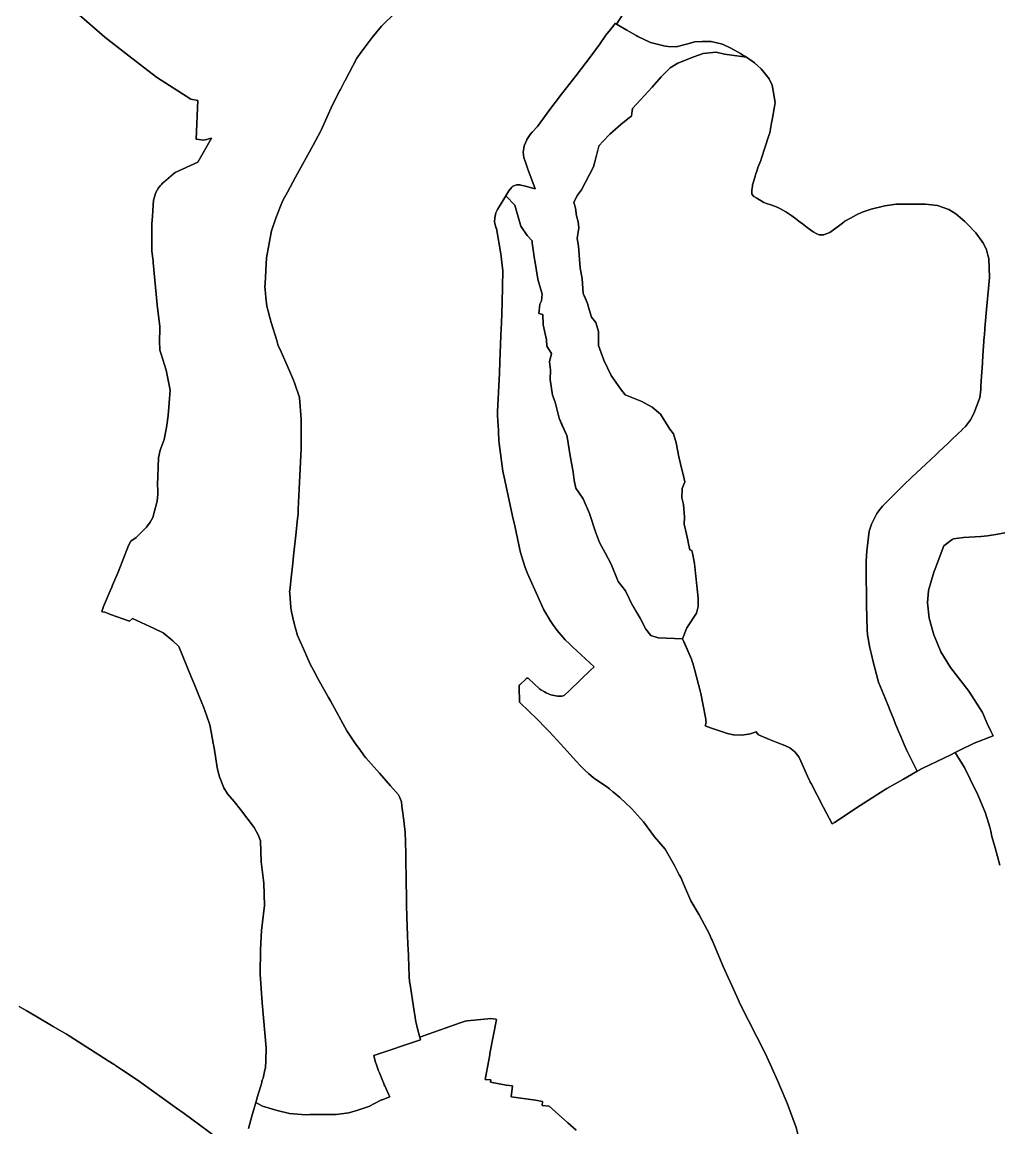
# Model space of a CAD drawing. Header units: inches. Extents: x 280195 to 293923, y 9098893 to 9120289.
# Drawn here: x 289662 to 290293, y 9113016 to 9113730 of the extents above; entities that cross this region are included whole.
import ezdxf

# ---------------------------------------------------------------- set-up
doc = ezdxf.new("R2010")
doc.units = ezdxf.units.IN
doc.header["$MEASUREMENT"] = 0
doc.layers.add('CIS', color=7, linetype='Continuous')

msp = doc.modelspace()

# ---------------------------------------------------------------- linework, layer by layer
at = {"layer": 'CIS'}
for points in [[(289694.1542, 9113738.7126), (289715.6517, 9113719.861), (289731.196, 9113707.9547), (289749.0554, 9113694.0639), (289771.1775, 9113679.8996), (289775.8115, 9113679.0754), (289774.7531, 9113654.0988), (289779.6214, 9113653.4636), (289784.5208, 9113654.6431), (289775.7488, 9113639.218), (289761.1497, 9113632.6337), (289760.0592, 9113631.6912), (289754.781, 9113627.1122), (289752.8054, 9113625.3982), (289752.3048, 9113624.8093), (289751.72, 9113624.1215), (289750.4227, 9113622.595), (289748.7282, 9113619.7386), (289747.1924, 9113614.7126), (289746.6207, 9113608.0982), (289746.3817, 9113604.2246), (289746.0789, 9113599.3151), (289746.131, 9113592.0129), (289746.0852, 9113583.2696), (289746.0769, 9113581.6947), (289746.865, 9113575.4111), (289746.9829, 9113574.4712), (289749.4079, 9113547.0575), (289751.26, 9113533.0345), (289751.2381, 9113532.1628), (289751.2166, 9113531.3039), (289751.0311, 9113523.8881), (289751.1277, 9113517.821), (289752.0537, 9113515.1752), (289755.2288, 9113504.9887), (289757.8085, 9113491.958), (289756.684, 9113475.6199), (289755.7946, 9113469.499), (289755.5595, 9113467.8808), (289754.9354, 9113464.6793), (289754.0381, 9113460.0756), (289751.3263, 9113453.1964), (289750.2678, 9113448.2355), (289749.7354, 9113430.6798), (289749.8791, 9113427.7516), (289750.0199, 9113424.8845), (289749.4658, 9113420.3022), (289749.2155, 9113419.4087), (289747.6838, 9113413.9378), (289746.6655, 9113409.7298), (289744.9883, 9113406.7797), (289742.5621, 9113403.5977), (289742.0083, 9113402.8713), (289736.0332, 9113396.9861), (289732.3943, 9113394.6051), (289731.0316, 9113391.8347), (289727.4247, 9113382.2356), (289725.0157, 9113376.2769), (289724.9777, 9113376.1827), (289724.9723, 9113376.1691), (289724.9817, 9113376.1681), (289724.7231, 9113375.5599), (289724.3209, 9113374.6079), (289720.7176, 9113366.1008), (289720.1604, 9113364.7852), (289719.1753, 9113362.4596), (289714.9225, 9113352.4191), (289713.7769, 9113349.0426), (289713.7647, 9113349.0372), (289714.1929, 9113348.9073), (289715.747, 9113348.5982), (289717.9162, 9113347.8073), (289719.4075, 9113347.2636), (289731.7348, 9113342.769), (289733.5104, 9113344.5015), (289733.5148, 9113344.4994), (289733.5753, 9113344.5584), (289747.4888, 9113338.1131), (289753.4307, 9113335.3606), (289759.6748, 9113330.1748), (289763.3943, 9113326.4827), (289771.4906, 9113306.8858), (289773.337, 9113302.4684), (289775.1894, 9113298.0367), (289778.3357, 9113290.1541), (289779.3484, 9113287.5313), (289781.6263, 9113281.6094), (289783.4407, 9113275.8652), (289784.3661, 9113271.3405), (289785.7467, 9113264.0759), (289786.2848, 9113261.1346), (289786.5636, 9113259.6104), (289787.1855, 9113255.6052), (289788.3425, 9113248.1538), (289789.6654, 9113242.3991), (289792.5097, 9113235.2553), (289794.8909, 9113231.3526), (289799.1948, 9113226.4645), (289803.362, 9113221.239), (289812.1594, 9113209.6635), (289815.0037, 9113204.5041), (289815.7986, 9113202.1118), (289816.1377, 9113201.0914), (289816.561, 9113187.4389), (289818.466, 9113173.7864), (289818.8894, 9113159.393), (289816.8277, 9113143.2084), (289816.6416, 9113139.1362), (289816.2526, 9113130.6255), (289816.0409, 9113114.9622), (289817.3109, 9113096.547), (289819.7878, 9113067.4944), (289819.6801, 9113059.0383), (289819.4012, 9113054.5218), (289819.097, 9113053.1892), (289817.8547, 9113047.7473), (289817.3571, 9113046.6297), (289816.8493, 9113044.2404), (289816.7238, 9113043.8115), (289816.6631, 9113043.6111), (289814.7732, 9113037.3871), (289813.1623, 9113032.0817), (289811.5995, 9113026.9344), (289810.5839, 9113023.2583), (289808.3828, 9113015.2931)], [(289903.0936, 9113735.5457), (289894.316, 9113727.1206), (289888.2684, 9113719.6787), (289881.1998, 9113710.1365), (289878.4728, 9113706.4552), (289870.9272, 9113692.0399), (289870.7572, 9113691.7164), (289867.8761, 9113686.2323), (289867.521, 9113685.5566), (289862.6464, 9113676.2781), (289855.4383, 9113659.9023), (289854.9187, 9113658.9511), (289850.1392, 9113650.2039), (289838.8909, 9113629.6172), (289833.6206, 9113619.8749), (289830.6719, 9113614.4237), (289829.1727, 9113610.7698), (289826.0459, 9113603.1493), (289823.4017, 9113594.8341), (289823.1977, 9113593.778), (289820.0495, 9113577.48), (289819.1647, 9113560.9698), (289819.0301, 9113558.4577), (289819.1825, 9113556.9328), (289819.6825, 9113551.9297), (289820.2491, 9113546.2596), (289823.0818, 9113535.7908), (289826.6623, 9113524.1041), (289827.7125, 9113520.6759), (289828.6153, 9113518.6517), (289834.9759, 9113504.391), (289837.6166, 9113498.4703), (289838.2, 9113496.7765), (289841.435, 9113487.3853), (289841.4617, 9113487.0008), (289842.4192, 9113473.223), (289842.4173, 9113455.5081), (289842.4172, 9113454.3818), (289841.2027, 9113428.0217), (289840.614, 9113415.2457), (289840.4585, 9113411.8714), (289840.1347, 9113408.9152), (289838.9762, 9113398.3362), (289837.5112, 9113384.9592), (289836.9952, 9113380.2471), (289835.975, 9113370.9316), (289835.0555, 9113362.5369), (289835.0259, 9113362.2665), (289835.1264, 9113360.7943), (289835.7664, 9113351.4278), (289836.3097, 9113348.8412), (289837.8622, 9113341.4506), (289840.0807, 9113333.567), (289843.8746, 9113325.0431), (289848.2761, 9113315.1538), (289850.3675, 9113311.3374), (289850.3704, 9113311.3321), (289850.3728, 9113311.3344), (289850.3797, 9113311.3428), (289853.3304, 9113305.9586), (289860.0582, 9113293.6819), (289861.3334, 9113291.355), (289871.8862, 9113272.0985), (289876.3371, 9113265.6921), (289877.232, 9113264.4041), (289880.1298, 9113260.2329), (289880.2621, 9113260.0425), (289883.0992, 9113255.9589), (289884.1692, 9113254.7461), (289892.992, 9113244.7467), (289900.1353, 9113236.6509), (289905.2769, 9113230.8237), (289905.8958, 9113229.3545), (289906.3486, 9113228.2796), (289907.2489, 9113226.1424), (289907.5545, 9113223.7548), (289907.7927, 9113221.8932), (289908.7814, 9113214.1672), (289909.2964, 9113210.1431), (289909.7112, 9113206.9021), (289909.9548, 9113193.1412), (289910.0394, 9113188.3608), (289910.0622, 9113187.074), (289910.11, 9113184.3752), (289910.1765, 9113180.6182), (289910.3159, 9113172.748), (289910.3197, 9113172.5364), (289910.4155, 9113167.1244), (289910.4464, 9113165.378), (289910.5731, 9113158.2166), (289910.5733, 9113158.2094), (289910.6553, 9113153.5751), (289910.7157, 9113152.0431), (289911.2007, 9113139.7398), (289911.4069, 9113134.5082), (289911.5543, 9113130.7706), (289911.6836, 9113127.4897), (289911.7275, 9113126.3773), (289911.9798, 9113119.9755), (289911.9861, 9113119.8168), (289911.9891, 9113119.7418), (289912.2301, 9113113.6255), (289912.2635, 9113112.7789), (289912.3399, 9113110.8429), (289912.4683, 9113110.0271), (289912.5016, 9113109.8155), (289912.5391, 9113109.5774), (289915.4518, 9113091.083), (289915.843, 9113088.5985), (289916.3149, 9113085.4738), (289916.4907, 9113084.3095), (289916.5395, 9113083.9863), (289916.676, 9113083.463), (289917.4656, 9113080.4353), (289918.8841, 9113074.9963), (289919.0596, 9113074.3239), (289919.5251, 9113072.5387), (289919.5127, 9113072.5339), (289889.3797, 9113062.4222), (289890.0774, 9113059.607), (289890.5006, 9113058.1711), (289891.0688, 9113056.4754), (289892.1682, 9113053.1946), (289892.2411, 9113052.9767), (289892.9592, 9113051.2431), (289894.7155, 9113047.0029), (289895.7926, 9113044.4024), (289896.1671, 9113043.6166), (289896.5542, 9113042.804), (289899.1262, 9113037.1644), (289899.6834, 9113035.8114), (289899.6711, 9113035.8063), (289894.7156, 9113033.8461), (289894.7032, 9113033.8412), (289894.4641, 9113033.7467), (289894.452, 9113033.7412), (289886.2012, 9113029.5572), (289886.1889, 9113029.5521), (289879.1474, 9113027.2225), (289879.1348, 9113027.2184), (289873.3401, 9113025.4649), (289865.0512, 9113024.3866), (289863.2893, 9113024.3731), (289856.3574, 9113024.32), (289851.5051, 9113024.3878), (289848.2075, 9113024.3179), (289848.0488, 9113024.3145), (289845.1701, 9113024.2535), (289834.9258, 9113025.0636), (289826.9047, 9113026.9525), (289817.4676, 9113029.8533), (289815.1154, 9113031.0721), (289813.6921, 9113031.8095), (289813.1623, 9113032.0817), (289814.7732, 9113037.3871), (289816.6631, 9113043.6111), (289816.7238, 9113043.8115), (289816.8493, 9113044.2404), (289817.3571, 9113046.6297), (289817.8547, 9113047.7473), (289819.097, 9113053.1892), (289819.4012, 9113054.5218), (289819.6801, 9113059.0383), (289819.7878, 9113067.4944), (289817.3109, 9113096.547), (289816.0409, 9113114.9622), (289816.2526, 9113130.6255), (289816.6416, 9113139.1362), (289816.8277, 9113143.2084), (289818.8894, 9113159.393), (289818.466, 9113173.7864), (289816.561, 9113187.4389), (289816.1377, 9113201.0914), (289815.7986, 9113202.1118), (289815.0037, 9113204.5041), (289812.1594, 9113209.6635), (289803.362, 9113221.239), (289799.1948, 9113226.4645), (289794.8909, 9113231.3526), (289792.5097, 9113235.2553), (289789.6654, 9113242.3991), (289788.3425, 9113248.1538), (289787.1855, 9113255.6052), (289786.5636, 9113259.6104), (289786.2848, 9113261.1346), (289785.7467, 9113264.0759), (289784.3661, 9113271.3405), (289783.4407, 9113275.8652), (289781.6263, 9113281.6094), (289779.3484, 9113287.5313), (289778.3357, 9113290.1541), (289775.1894, 9113298.0367), (289773.337, 9113302.4684), (289771.4906, 9113306.8858), (289763.3943, 9113326.4827), (289759.6748, 9113330.1748), (289753.4307, 9113335.3606), (289747.4888, 9113338.1131), (289733.5753, 9113344.5584), (289733.5148, 9113344.4994), (289733.5104, 9113344.5015), (289731.7348, 9113342.769), (289719.4075, 9113347.2636), (289717.9162, 9113347.8073), (289715.747, 9113348.5982), (289714.1929, 9113348.9073), (289713.7647, 9113349.0372), (289713.7769, 9113349.0426), (289714.9225, 9113352.4191), (289719.1753, 9113362.4596), (289720.1604, 9113364.7852), (289720.7176, 9113366.1008), (289724.3209, 9113374.6079), (289724.7231, 9113375.5599), (289724.9817, 9113376.1681), (289724.9723, 9113376.1691), (289724.9777, 9113376.1827), (289725.0157, 9113376.2769), (289727.4247, 9113382.2356), (289731.0316, 9113391.8347), (289732.3943, 9113394.6051), (289736.0332, 9113396.9861), (289742.0083, 9113402.8713), (289742.5621, 9113403.5977), (289744.9883, 9113406.7797), (289746.6655, 9113409.7298), (289747.6838, 9113413.9378), (289749.2155, 9113419.4087), (289749.4658, 9113420.3022), (289750.0199, 9113424.8845), (289749.8791, 9113427.7516), (289749.7354, 9113430.6798), (289750.2678, 9113448.2355), (289751.3263, 9113453.1964), (289754.0381, 9113460.0756), (289754.9354, 9113464.6793), (289755.5595, 9113467.8808), (289755.7946, 9113469.499), (289756.684, 9113475.6199), (289757.8085, 9113491.958), (289755.2288, 9113504.9887), (289752.0537, 9113515.1752), (289751.1277, 9113517.821), (289751.0311, 9113523.8881), (289751.2166, 9113531.3039), (289751.2381, 9113532.1628), (289751.26, 9113533.0345), (289749.4079, 9113547.0575), (289746.9829, 9113574.4712), (289746.865, 9113575.4111), (289746.0769, 9113581.6947), (289746.0852, 9113583.2696), (289746.131, 9113592.0129), (289746.0789, 9113599.3151), (289746.3817, 9113604.2246), (289746.6207, 9113608.0982), (289747.1924, 9113614.7126), (289748.7282, 9113619.7386), (289750.4227, 9113622.595), (289751.72, 9113624.1215), (289752.3048, 9113624.8093), (289752.8054, 9113625.3982), (289760.0592, 9113631.6912), (289761.1497, 9113632.6337), (289775.7488, 9113639.218), (289784.5208, 9113654.6431), (289779.6214, 9113653.4636), (289774.7531, 9113654.0988), (289775.8115, 9113679.0754), (289771.1775, 9113679.8996), (289749.0554, 9113694.064), (289731.196, 9113707.9547), (289715.6517, 9113719.861), (289694.1542, 9113738.7126)], [(290020.0641, 9113014.2088), (290014.7088, 9113018.9658), (290002.516, 9113029.796), (289998.0967, 9113030.2338), (289998.2978, 9113032.8636), (289993.7806, 9113033.6145), (289978.0745, 9113035.8346), (289979.015, 9113042.7799), (289974.8652, 9113043.3925), (289964.7238, 9113045.1428), (289964.9252, 9113046.7612), (289961.3641, 9113046.9598), (289963.5985, 9113059.3691), (289964.2259, 9113062.8535), (289964.3805, 9113063.6701), (289968.5608, 9113085.7321), (289968.1372, 9113085.8346), (289964.4164, 9113086.2539), (289962.9356, 9113086.1882), (289956.1283, 9113085.583), (289954.2027, 9113085.347), (289949.5341, 9113084.7749), (289947.8167, 9113084.3938), (289945.1794, 9113083.5938), (289935.4227, 9113080.1311), (289924.5599, 9113076.2757), (289919.0596, 9113074.3239), (289918.8841, 9113074.9963), (289917.4656, 9113080.4353), (289916.676, 9113083.463), (289916.5395, 9113083.9863), (289916.4907, 9113084.3095), (289916.3149, 9113085.4738), (289915.843, 9113088.5985), (289915.4518, 9113091.083), (289912.5391, 9113109.5774), (289912.5016, 9113109.8155), (289912.4683, 9113110.0271), (289912.3399, 9113110.8429), (289912.2635, 9113112.7789), (289912.2301, 9113113.6255), (289911.9891, 9113119.7418), (289911.9861, 9113119.8168), (289911.9798, 9113119.9755), (289911.7275, 9113126.3773), (289911.6836, 9113127.4897), (289911.5543, 9113130.7706), (289911.4069, 9113134.5082), (289911.2007, 9113139.7398), (289910.7157, 9113152.0431), (289910.6553, 9113153.5751), (289910.5733, 9113158.2094), (289910.5731, 9113158.2166), (289910.4464, 9113165.378), (289910.4155, 9113167.1244), (289910.3197, 9113172.5364), (289910.3159, 9113172.748), (289910.1765, 9113180.6182), (289910.11, 9113184.3752), (289910.0622, 9113187.074), (289910.0394, 9113188.3608), (289909.9548, 9113193.1412), (289909.7112, 9113206.9021), (289909.2964, 9113210.1431), (289908.7814, 9113214.1672), (289907.7927, 9113221.8932), (289907.5545, 9113223.7548), (289907.2489, 9113226.1424), (289906.3486, 9113228.2796), (289905.8958, 9113229.3545), (289905.2769, 9113230.8237), (289900.1353, 9113236.6509), (289892.992, 9113244.7467), (289884.1692, 9113254.7461), (289883.0992, 9113255.9589), (289880.2621, 9113260.0425), (289880.1298, 9113260.2329), (289877.232, 9113264.4041), (289876.3371, 9113265.6921), (289871.8862, 9113272.0985), (289861.3334, 9113291.355), (289860.0582, 9113293.6819), (289853.3304, 9113305.9586), (289850.3797, 9113311.3428), (289850.3728, 9113311.3344), (289850.3704, 9113311.3321), (289850.3675, 9113311.3374), (289848.2761, 9113315.1538), (289843.8746, 9113325.0431), (289840.0807, 9113333.567), (289837.8622, 9113341.4506), (289836.3097, 9113348.8412), (289835.7664, 9113351.4278), (289835.1264, 9113360.7943), (289835.0259, 9113362.2665), (289835.0555, 9113362.5369), (289835.975, 9113370.9316), (289836.9952, 9113380.2471), (289837.5112, 9113384.9592), (289838.9762, 9113398.3362), (289840.1347, 9113408.9152), (289840.4585, 9113411.8714), (289840.614, 9113415.2457), (289841.2027, 9113428.0217), (289842.4172, 9113454.3818), (289842.4173, 9113455.5081), (289842.4192, 9113473.223), (289841.4617, 9113487.0008), (289841.435, 9113487.3853), (289838.2, 9113496.7765), (289837.6166, 9113498.4703), (289834.9759, 9113504.391), (289828.6153, 9113518.6517), (289827.7125, 9113520.6759), (289826.6623, 9113524.1041), (289823.0818, 9113535.7908), (289820.2491, 9113546.2596), (289819.6825, 9113551.9297), (289819.1825, 9113556.9328), (289819.0301, 9113558.4577), (289819.1647, 9113560.9698), (289820.0495, 9113577.48), (289823.1977, 9113593.778), (289823.4017, 9113594.8341), (289826.0459, 9113603.1493), (289829.1727, 9113610.7698), (289830.6719, 9113614.4237), (289833.6206, 9113619.8749), (289838.8909, 9113629.6172), (289850.1392, 9113650.2039), (289854.9187, 9113658.9511), (289855.4383, 9113659.9023), (289862.6464, 9113676.2781), (289867.521, 9113685.5566), (289867.8761, 9113686.2323), (289870.7572, 9113691.7164), (289870.9272, 9113692.0399), (289878.4728, 9113706.4552), (289881.1998, 9113710.1365), (289888.2684, 9113719.6787), (289894.316, 9113727.1206), (289903.0936, 9113735.5457)], [(290052.2836, 9113738.0184), (290046.1183, 9113728.2845), (290045.3935, 9113728.8597), (290042.2155, 9113724.8555), (290039.3048, 9113721.1881), (290035.0494, 9113715.2222), (290029.7985, 9113707.8611), (290020.0602, 9113695.1341), (290017.6656, 9113692.1387), (290010.4829, 9113683.1539), (290003.0106, 9113673.3249), (290001.2464, 9113670.9069), (289994.994, 9113662.3372), (289991.5888, 9113658.58), (289990.3661, 9113657.1543), (289988.2433, 9113653.9034), (289988.0935, 9113653.618), (289986.5311, 9113649.7155), (289986.1695, 9113648.3157), (289985.9051, 9113645.5963), (289986.3155, 9113642.2165), (289986.6859, 9113640.9654), (289987.5636, 9113638.4952), (289989.1183, 9113634.12), (289990.1622, 9113631.1827), (289993.5866, 9113622.0488), (289986.3643, 9113623.9282), (289984.2648, 9113624.4123), (289983.9118, 9113624.4841), (289982.7109, 9113624.5892), (289981.51, 9113624.4841), (289980.3455, 9113624.1721), (289979.253, 9113623.6627), (289978.4508, 9113623.1213), (289976.459, 9113620.7006), (289974.0365, 9113616.4509), (289969.2841, 9113608.6228), (289968.2658, 9113606.574), (289967.4189, 9113603.2757), (289967.3461, 9113600.6077), (289967.422, 9113599.8787), (289968.2448, 9113596.9422), (289968.5299, 9113596.3362), (289971.3845, 9113580.0664), (289972.6765, 9113569.1186), (289972.3523, 9113548.5395), (289971.7692, 9113535.1261), (289971.6252, 9113531.8129), (289971.4426, 9113527.613), (289971.4161, 9113527.0019), (289970.8501, 9113510.5735), (289970.5876, 9113502.9527), (289969.1561, 9113478.141), (289969.254, 9113476.2795), (289969.4974, 9113471.6488), (289969.6004, 9113469.6892), (289969.8078, 9113465.7443), (289969.866, 9113464.637), (289970.1227, 9113459.7532), (289970.4024, 9113457.5292), (289972.6521, 9113439.6382), (289973.4636, 9113435.9299), (289973.9041, 9113433.9169), (289978.979, 9113410.7251), (289980.3565, 9113404.4542), (289983.9444, 9113388.1201), (289984.6919, 9113385.023), (289987.1079, 9113377.4548), (289988.687, 9113373.5868), (289996.1511, 9113356.9266), (289997.8667, 9113353.0972), (289999.2588, 9113350.1583), (290003.1571, 9113343.2709), (290005.0194, 9113340.6511), (290007.7426, 9113336.8204), (290012.9673, 9113330.8758), (290015.8891, 9113328.0325), (290017.7293, 9113326.3337), (290031.6109, 9113313.4628), (290029.304, 9113311.2161), (290023.3617, 9113305.4294), (290015.1453, 9113297.5454), (290013.0157, 9113295.4674), (290012.5053, 9113295.1333), (290011.6455, 9113294.7324), (290010.7291, 9113294.4867), (290010.149, 9113294.436), (290009.7839, 9113294.404), (290008.8423, 9113294.4862), (290008.0918, 9113294.5441), (290003.6638, 9113295.3718), (290002.5648, 9113295.7127), (290000.7372, 9113296.6045), (289999.5488, 9113297.1845), (289997.3282, 9113298.4704), (289996.5326, 9113299.0419), (289989.3338, 9113305.8519), (289989.2881, 9113305.8926), (289989.1415, 9113305.9953), (289988.9793, 9113306.0709), (289988.8064, 9113306.1172), (289988.6281, 9113306.1328), (289988.4499, 9113306.1172), (289988.2769, 9113306.071), (289988.1147, 9113305.9953), (289987.968, 9113305.8926), (289987.8415, 9113305.766), (289987.8256, 9113305.7468), (289983.6173, 9113301.857), (289983.4856, 9113301.7188), (289983.3347, 9113301.5033), (289983.2236, 9113301.2649), (289983.1555, 9113301.0109), (289983.1326, 9113300.7488), (289983.1555, 9113300.4867), (289983.1613, 9113300.4551), (289983.3773, 9113290.5326), (289989.593, 9113284.5306), (289994.5636, 9113279.8905), (290000.7372, 9113273.4797), (290002.7803, 9113271.3581), (290012.2526, 9113261.1324), (290017.9469, 9113254.8411), (290020.5043, 9113252.0155), (290022.4507, 9113249.865), (290025.8903, 9113246.4281), (290028.0883, 9113244.4583), (290031.2729, 9113241.74), (290039.8871, 9113235.8097), (290041.6008, 9113234.63), (290043.7975, 9113232.7768), (290044.4113, 9113232.2589), (290048.1526, 9113229.1027), (290055.8467, 9113221.831), (290063.5726, 9113213.387), (290070.636, 9113203.701), (290077.4163, 9113195.6201), (290083.5029, 9113185.033), (290086.5932, 9113179.183), (290087.5701, 9113177.3337), (290089.9882, 9113171.7143), (290094.0324, 9113162.3166), (290099.3815, 9113153.3465), (290106.1443, 9113140.8072), (290107.4714, 9113137.6386), (290107.7855, 9113136.8887), (290114.873, 9113119.9666), (290123.7594, 9113100.4872), (290126.2314, 9113095.0685), (290141.799, 9113064.4626), (290145.4275, 9113056.4264), (290150.9024, 9113044.3006), (290151.3045, 9113043.3546), (290156.2499, 9113031.7184), (290162.0359, 9113015.9505), (290163.8435, 9113009.004)], [(290302.507, 9113400.9916), (290292.3782, 9113399.0903), (290285.6987, 9113397.9574), (290281.3933, 9113397.6407), (290270.1877, 9113396.8646), (290263.5963, 9113396.1166), (290262.9274, 9113395.6082), (290257.508, 9113391.4895), (290251.7889, 9113376.6737), (290250.9518, 9113374.5051), (290247.6424, 9113362.6006), (290246.8479, 9113354.6634), (290247.9062, 9113344.741), (290250.5075, 9113335.581), (290250.9497, 9113334.0238), (290253.0585, 9113328.9384), (290255.4491, 9113323.1735), (290261.8014, 9113312.9837), (290273.5799, 9113297.6316), (290282.3144, 9113283.8686), (290285.529, 9113276.822), (290287.8192, 9113271.8016), (290287.8277, 9113271.783), (290289.1959, 9113268.7837), (290277.0193, 9113264.1599), (290267.3091, 9113259.4004), (290264.7968, 9113258.0834), (290262.0148, 9113256.6251), (290243.9191, 9113247.8788), (290240.2555, 9113246.1079), (290237.2515, 9113252.0537), (290233.5771, 9113259.3261), (290231.8959, 9113263.219), (290229.6409, 9113268.4408), (290228.1895, 9113271.8016), (290227.974, 9113272.3005), (290227.0366, 9113274.4711), (290226.2742, 9113276.368), (290225.0604, 9113279.3879), (290222.5359, 9113285.6687), (290221.4233, 9113288.4369), (290220.3679, 9113291.0627), (290219.5488, 9113293.1005), (290215.3326, 9113303.5905), (290212.7564, 9113313.3002), (290211.9015, 9113316.5222), (290210.634, 9113321.2991), (290209.7555, 9113325.6239), (290208.0554, 9113333.9933), (290207.9532, 9113337.2077), (290207.4471, 9113353.12), (290207.4191, 9113358.3265), (290207.3424, 9113372.5934), (290207.307, 9113375.6507), (290207.29, 9113377.1174), (290207.237, 9113381.6951), (290207.7422, 9113388.2541), (290207.8728, 9113389.9497), (290209.2499, 9113400.9557), (290210.8465, 9113405.4224), (290211.3679, 9113406.8812), (290214.1211, 9113412.489), (290216.1264, 9113415.0076), (290217.8271, 9113417.1438), (290229.7432, 9113429.048), (290231.3805, 9113430.6835), (290236.7865, 9113435.7638), (290248.8902, 9113447.1385), (290252.45, 9113450.5075), (290252.4749, 9113450.531), (290253.797, 9113451.7822), (290254.2325, 9113452.1944), (290260.2309, 9113457.8526), (290262.7937, 9113460.2782), (290266.2662, 9113463.5646), (290269.4427, 9113466.6322), (290269.5373, 9113466.732), (290271.3486, 9113468.6421), (290274.6309, 9113472.768), (290276.8546, 9113476.8945), (290280.3215, 9113486.0009), (290280.5607, 9113486.6293), (290280.6788, 9113487.3376), (290281.1961, 9113490.439), (290281.2452, 9113492.3984), (290281.2587, 9113492.9381), (290281.3022, 9113494.6723), (290282.0853, 9113503.9739), (290282.2556, 9113505.9961), (290282.5736, 9113514.1452), (290283.5934, 9113526.8806), (290283.6329, 9113527.374), (290284.0199, 9113532.0391), (290285.2219, 9113546.5292), (290286.2642, 9113557.7234), (290286.9167, 9113564.7319), (290286.4438, 9113577.0244), (290286.0427, 9113578.5139), (290285.8775, 9113579.1276), (290284.9618, 9113582.5285), (290283.1621, 9113586.6569), (290278.1863, 9113593.6444), (290272.0365, 9113599.8855), (290270.9872, 9113600.9504), (290265.1643, 9113605.8216), (290260.6118, 9113608.6814), (290253.3066, 9113611.2249), (290245.5777, 9113612.1812), (290231.9198, 9113612.1878), (290226.626, 9113612.1904), (290219.4265, 9113611.0287), (290210.4268, 9113608.9175), (290204.8152, 9113606.9094), (290201.0035, 9113605.1121), (290197.0859, 9113603.1032), (290193.5919, 9113601.0941), (290192.0432, 9113599.8855), (290190.3533, 9113598.5666), (290190.3212, 9113598.5417), (290190.2036, 9113598.4499), (290183.7448, 9113593.7965), (290181.4953, 9113592.8605), (290179.9089, 9113592.3588), (290176.9707, 9113592.2808), (290174.9856, 9113593.1549), (290173.0799, 9113594.3465), (290169.1096, 9113597.0471), (290165.8892, 9113599.5851), (290165.508, 9113599.8855), (290163.869, 9113601.1772), (290161.5864, 9113602.8996), (290160.189, 9113603.9541), (290159.3429, 9113604.5926), (290157.416, 9113605.7877), (290155.3727, 9113607.0551), (290151.6406, 9113609.2001), (290149.8937, 9113610.1535), (290146.3545, 9113611.3732), (290145.0499, 9113611.8227), (290143.6089, 9113612.375), (290141.3178, 9113613.2533), (290136.7059, 9113615.9217), (290134.7272, 9113617.0665), (290133.4567, 9113618.4959), (290133.5363, 9113621.0359), (290133.6849, 9113622.401), (290133.8195, 9113623.638), (290133.9336, 9113624.6868), (290134.689, 9113627.1407), (290135.1767, 9113628.7252), (290136.3594, 9113632.5677), (290136.4049, 9113632.7154), (290137.2675, 9113635.5174), (290137.3336, 9113635.6765), (290139.2648, 9113640.3253), (290139.5972, 9113641.1254), (290144.4776, 9113656.4464), (290144.993, 9113658.0643), (290146.1878, 9113664.5823), (290146.5572, 9113666.5975), (290147.8913, 9113673.8757), (290148.1156, 9113675.0995), (290148.5994, 9113677.7389), (290147.3486, 9113685.2214), (290146.6945, 9113688.8522), (290144.5773, 9113693.0865), (290139.6015, 9113699.5447), (290135.155, 9113703.251), (290129.942, 9113707.0021), (290129.3911, 9113707.3986), (290127.7084, 9113708.3649), (290126.0855, 9113709.297), (290120.0153, 9113712.7831), (290114.5099, 9113715.3257), (290107.2045, 9113717.1285), (290101.4871, 9113717.1312), (290096.7226, 9113716.8161), (290091.2168, 9113715.3371), (290084.5464, 9113713.7529), (290079.5143, 9113713.8457), (290077.8202, 9113714.0581), (290076.7185, 9113714.3309), (290067.9548, 9113716.5001), (290059.8818, 9113720.3405), (290058.8585, 9113720.9311), (290052.809, 9113724.4228), (290046.1183, 9113728.2845), (290052.2836, 9113738.0184)], [(290163.8435, 9113009.004), (290162.0359, 9113015.9505), (290156.2499, 9113031.7184), (290151.3045, 9113043.3546), (290150.9024, 9113044.3006), (290145.4275, 9113056.4264), (290141.799, 9113064.4626), (290126.2314, 9113095.0685), (290123.7594, 9113100.4872), (290114.873, 9113119.9666), (290107.7855, 9113136.8887), (290107.4714, 9113137.6386), (290106.1443, 9113140.8072), (290099.3815, 9113153.3465), (290094.0324, 9113162.3166), (290089.9882, 9113171.7143), (290087.5701, 9113177.3337), (290086.5932, 9113179.183), (290083.5029, 9113185.033), (290077.4163, 9113195.6201), (290070.636, 9113203.701), (290063.5726, 9113213.387), (290055.8467, 9113221.831), (290048.1526, 9113229.1027), (290044.4113, 9113232.2589), (290043.7975, 9113232.7768), (290041.6008, 9113234.63), (290039.8871, 9113235.8097), (290031.2729, 9113241.74), (290028.0883, 9113244.4583), (290025.8903, 9113246.4281), (290022.4507, 9113249.865), (290020.5043, 9113252.0155), (290017.9469, 9113254.8411), (290012.2526, 9113261.1324), (290002.7803, 9113271.3581), (290000.7372, 9113273.4797), (289994.5636, 9113279.8905), (289989.593, 9113284.5306), (289983.3773, 9113290.5326), (289983.1613, 9113300.4551), (289983.1555, 9113300.4867), (289983.1326, 9113300.7488), (289983.1555, 9113301.0109), (289983.2236, 9113301.2649), (289983.3347, 9113301.5033), (289983.4856, 9113301.7188), (289983.6173, 9113301.857), (289987.8256, 9113305.7468), (289987.8415, 9113305.766), (289987.968, 9113305.8926), (289988.1147, 9113305.9953), (289988.2769, 9113306.071), (289988.4499, 9113306.1172), (289988.6281, 9113306.1328), (289988.8064, 9113306.1172), (289988.9793, 9113306.0709), (289989.1415, 9113305.9953), (289989.2881, 9113305.8926), (289989.3338, 9113305.8519), (289996.5326, 9113299.0419), (289997.3282, 9113298.4704), (289999.5488, 9113297.1845), (290000.7372, 9113296.6045), (290002.5648, 9113295.7127), (290003.6638, 9113295.3718), (290008.0918, 9113294.5441), (290008.8423, 9113294.4862), (290009.7839, 9113294.404), (290010.149, 9113294.436), (290010.7291, 9113294.4867), (290011.6455, 9113294.7324), (290012.5053, 9113295.1333), (290013.0157, 9113295.4674), (290015.1453, 9113297.5454), (290023.3617, 9113305.4294), (290029.304, 9113311.2161), (290031.6109, 9113313.4628), (290017.7293, 9113326.3337), (290015.8891, 9113328.0325), (290012.9673, 9113330.8758), (290007.7426, 9113336.8204), (290005.0194, 9113340.6511), (290003.1571, 9113343.2709), (289999.2588, 9113350.1583), (289997.8667, 9113353.0972), (289996.1511, 9113356.9266), (289988.687, 9113373.5868), (289987.1079, 9113377.4548), (289984.6919, 9113385.023), (289983.9444, 9113388.1201), (289980.3565, 9113404.4542), (289978.979, 9113410.7251), (289973.9041, 9113433.9169), (289973.4636, 9113435.9299), (289972.6521, 9113439.6382), (289970.4024, 9113457.5292), (289970.1227, 9113459.7532), (289969.866, 9113464.637), (289969.8078, 9113465.7443), (289969.6004, 9113469.6892), (289969.4974, 9113471.6488), (289969.254, 9113476.2795), (289969.1561, 9113478.141), (289970.5876, 9113502.9527), (289970.8501, 9113510.5735), (289971.4161, 9113527.0019), (289971.4426, 9113527.613), (289971.6252, 9113531.8129), (289971.7692, 9113535.1261), (289972.3523, 9113548.5395), (289972.6765, 9113569.1186), (289971.3845, 9113580.0664), (289968.5299, 9113596.3362), (289968.2448, 9113596.9422), (289967.422, 9113599.8787), (289967.3461, 9113600.6077), (289967.4189, 9113603.2757), (289968.2658, 9113606.574), (289969.2841, 9113608.6228), (289974.0365, 9113616.4509), (289974.6821, 9113617.5835), (289980.3747, 9113611.5075), (289984.3562, 9113597.9956), (289988.4043, 9113591.8836), (289991.672, 9113588.3952), (289991.732, 9113587.1342), (289993.1907, 9113576.6556), (289993.4182, 9113575.6952), (289995.3764, 9113563.7353), (289998.0221, 9113553.9463), (289997.612, 9113549.6562), (289996.6594, 9113547.4337), (289995.9451, 9113541.5599), (289998.5644, 9113540.8455), (289998.8025, 9113534.178), (290000.9769, 9113524.5753), (290001.0382, 9113520.5294), (290004.2132, 9113515.6082), (290002.8877, 9113510.3946), (290003.483, 9113505.1029), (290003.2845, 9113498.819), (290004.6736, 9113488.6987), (290006.5424, 9113484.3086), (290008.9731, 9113474.001), (290013.9228, 9113462.7568), (290014.3732, 9113460.6012), (290015.9607, 9113450.9174), (290018.1833, 9113439.0111), (290018.6595, 9113433.8518), (290019.7708, 9113428.7718), (290024.5334, 9113421.9455), (290028.6608, 9113412.4205), (290032.6295, 9113400.5142), (290035.1695, 9113393.6879), (290038.8208, 9113387.0204), (290042.6307, 9113379.718), (290047.2346, 9113368.526), (290051.8383, 9113362.4935), (290056.5215, 9113353.0478), (290061.284, 9113344.7928), (290064.9352, 9113337.6491), (290068.269, 9113333.6803), (290073.0315, 9113332.0928), (290088.7919, 9113331.4252), (290090.3576, 9113327.7916), (290094.4607, 9113318.2691), (290095.0268, 9113316.7856), (290095.4295, 9113315.7304), (290096.4461, 9113311.921), (290100.4166, 9113297.1421), (290100.6123, 9113296.0939), (290100.6123, 9113296.0939), (290103.7048, 9113279.5317), (290103.8137, 9113279.0318), (290103.8739, 9113278.3439), (290103.9106, 9113277.9241), (290103.9026, 9113277.8324), (290103.8137, 9113276.8163), (290103.5259, 9113275.7422), (290103.3255, 9113275.2552), (290106.694, 9113274.0405), (290116.4146, 9113270.7302), (290116.9055, 9113270.5751), (290118.5584, 9113270.2189), (290121.7064, 9113269.5404), (290121.9233, 9113269.5135), (290126.6131, 9113269.332), (290131.4844, 9113269.9558), (290132.3434, 9113270.2189), (290136.1803, 9113271.3939), (290136.2614, 9113271.4267), (290137.2085, 9113270.2189), (290137.2482, 9113270.1682), (290137.8513, 9113269.399), (290144.9003, 9113266.5662), (290150.2949, 9113264.3983), (290154.7405, 9113262.6056), (290157.9053, 9113260.9967), (290161.1728, 9113258.4674), (290163.8617, 9113255.3359), (290165.148, 9113252.4797), (290170.3492, 9113240.9304), (290170.5045, 9113240.5855), (290171.2444, 9113238.9425), (290171.68, 9113237.9754), (290179.8373, 9113222.6219), (290185.3357, 9113212.038), (290186.7503, 9113212.8941), (290203.3461, 9113223.966), (290216.5675, 9113232.3556), (290220.6989, 9113234.7527), (290231.4134, 9113240.9691), (290233.9892, 9113242.4636), (290240.2555, 9113246.1079), (290243.9191, 9113247.8788), (290262.0148, 9113256.6251), (290264.7968, 9113258.0834), (290268.2572, 9113252.4881), (290270.8066, 9113248.3659), (290274.4106, 9113240.9691), (290279.382, 9113230.7658), (290280.76, 9113227.8307), (290284.3183, 9113218.9755), (290287.1128, 9113209.8505), (290287.7171, 9113207.2412), (290288.4886, 9113203.9104), (290290.569, 9113196.5573), (290293.7126, 9113185.4465)], [(290293.7126, 9113185.4465), (290290.569, 9113196.5573), (290288.4886, 9113203.9104), (290287.7171, 9113207.2412), (290287.1128, 9113209.8505), (290284.3183, 9113218.9755), (290280.76, 9113227.8307), (290279.382, 9113230.7658), (290274.4106, 9113240.9691), (290270.8066, 9113248.3659), (290268.2572, 9113252.4881), (290264.7968, 9113258.0834), (290267.3091, 9113259.4004), (290277.0193, 9113264.1599), (290289.1959, 9113268.7837), (290287.8277, 9113271.783), (290287.8192, 9113271.8016), (290285.529, 9113276.822), (290282.3144, 9113283.8686), (290273.5799, 9113297.6316), (290261.8014, 9113312.9837), (290255.4491, 9113323.1735), (290253.0585, 9113328.9384), (290250.9497, 9113334.0238), (290250.5075, 9113335.581), (290247.9062, 9113344.741), (290246.8479, 9113354.6634), (290247.6424, 9113362.6006), (290250.9518, 9113374.5051), (290251.7889, 9113376.6737), (290257.508, 9113391.4895), (290262.9274, 9113395.6082), (290263.5963, 9113396.1166), (290270.1877, 9113396.8646), (290281.3933, 9113397.6407), (290285.6987, 9113397.9574), (290292.3782, 9113399.0903), (290302.507, 9113400.9916)], [(289792.4584, 9113006.0575), (289766.9996, 9113024.9163), (289765.4394, 9113026.037), (289763.4775, 9113027.4461), (289736.6608, 9113046.7073), (289726.4164, 9113053.4654), (289722.6903, 9113055.9233), (289721.8994, 9113056.5894), (289721.7549, 9113056.6795), (289721.7151, 9113056.5667), (289717.9251, 9113059.067), (289714.9285, 9113061.0438), (289695.7713, 9113073.1705), (289692.7601, 9113075.0767), (289691.0419, 9113076.1643), (289689.352, 9113077.152), (289682.3308, 9113081.2555), (289671.1733, 9113087.7767), (289664.9158, 9113091.4339), (289660.4426, 9113094.0483)], [(289660.4426, 9113094.0483), (289664.9158, 9113091.4339), (289671.1733, 9113087.7767), (289682.3308, 9113081.2555), (289689.352, 9113077.152), (289691.0419, 9113076.1643), (289692.7601, 9113075.0767), (289695.7713, 9113073.1705), (289714.9285, 9113061.0438), (289717.9251, 9113059.067), (289721.7151, 9113056.5667), (289721.7549, 9113056.6795), (289721.8994, 9113056.5894), (289722.6903, 9113055.9233), (289726.4164, 9113053.4654), (289736.6608, 9113046.7073), (289763.4775, 9113027.4461), (289765.4394, 9113026.037), (289766.9996, 9113024.9163), (289792.4584, 9113006.0575)], [(289808.3828, 9113015.2931), (289810.5839, 9113023.2583), (289811.5995, 9113026.9344), (289813.1623, 9113032.0817), (289813.6921, 9113031.8095), (289815.1154, 9113031.0721), (289817.4676, 9113029.8533), (289826.9047, 9113026.9525), (289834.9258, 9113025.0636), (289845.1701, 9113024.2535), (289848.0488, 9113024.3145), (289848.2075, 9113024.3179), (289851.5051, 9113024.3878), (289856.3574, 9113024.32), (289863.2893, 9113024.3731), (289865.0512, 9113024.3866), (289873.3401, 9113025.4649), (289879.1348, 9113027.2184), (289879.1474, 9113027.2225), (289886.1889, 9113029.5521), (289886.2012, 9113029.5572), (289894.452, 9113033.7412), (289894.4641, 9113033.7467), (289894.7032, 9113033.8412), (289894.7156, 9113033.8461), (289899.6711, 9113035.8063), (289899.6834, 9113035.8114), (289899.1262, 9113037.1644), (289896.5542, 9113042.804), (289896.1671, 9113043.6166), (289895.7926, 9113044.4024), (289894.7155, 9113047.0029), (289892.9592, 9113051.2431), (289892.2411, 9113052.9767), (289892.1682, 9113053.1946), (289891.0688, 9113056.4754), (289890.5006, 9113058.1711), (289890.0774, 9113059.607), (289889.3797, 9113062.4222), (289919.5127, 9113072.5339), (289919.5251, 9113072.5387), (289919.0596, 9113074.3239), (289924.5599, 9113076.2757), (289935.4227, 9113080.1311), (289945.1794, 9113083.5938), (289947.8167, 9113084.3938), (289949.5341, 9113084.7749), (289954.2027, 9113085.347), (289956.1283, 9113085.583), (289962.9356, 9113086.1882), (289964.4164, 9113086.2539), (289968.1372, 9113085.8346), (289968.5608, 9113085.7321), (289964.3805, 9113063.6701), (289964.2259, 9113062.8535), (289963.5985, 9113059.3691), (289961.3641, 9113046.9598), (289964.9252, 9113046.7612), (289964.7238, 9113045.1428), (289974.8652, 9113043.3925), (289979.015, 9113042.7799), (289978.0745, 9113035.8346), (289993.7806, 9113033.6145), (289998.2978, 9113032.8636), (289998.0967, 9113030.2338), (290002.516, 9113029.796), (290014.7088, 9113018.9658), (290020.0641, 9113014.2088)]]:
    msp.add_lwpolyline(points, dxfattribs=at)
for points in [[(290029.7985, 9113707.8611), (290035.0494, 9113715.2222), (290039.3048, 9113721.1881), (290042.2155, 9113724.8555), (290045.3935, 9113728.8597), (290046.1183, 9113728.2845), (290052.809, 9113724.4228), (290058.8585, 9113720.9311), (290059.8818, 9113720.3405), (290067.9548, 9113716.5001), (290076.7185, 9113714.3309), (290077.8202, 9113714.0581), (290079.5143, 9113713.8457), (290084.5464, 9113713.7529), (290091.2168, 9113715.3371), (290096.7226, 9113716.8161), (290101.4871, 9113717.1312), (290107.2045, 9113717.1285), (290114.5099, 9113715.3257), (290120.0153, 9113712.7831), (290126.0855, 9113709.297), (290127.7084, 9113708.3649), (290129.3911, 9113707.3986), (290129.942, 9113707.0021), (290115.7186, 9113708.8756), (290110.4798, 9113710.2249), (290102.066, 9113709.2724), (290095.9542, 9113707.2087), (290085.7147, 9113703.0812), (290080.7141, 9113700.2237), (290074.9331, 9113694.3089), (290069.218, 9113687.6414), (290056.3459, 9113673.7917), (290055.8392, 9113669.3038), (290055.7903, 9113668.8706), (290054.4542, 9113668.0356), (290048.8979, 9113663.5907), (290041.7541, 9113657.3994), (290037.3091, 9113652.6369), (290034.8353, 9113649.9317), (290034.5681, 9113648.887), (290031.3428, 9113636.279), (290023.5014, 9113621.4616), (290020.9579, 9113617.8706), (290018.5766, 9113613.4256), (290019.5292, 9113609.6156), (290020.3229, 9113604.5356), (290021.434, 9113600.7256), (290021.7516, 9113596.9156), (290020.6404, 9113589.9465), (290021.5961, 9113585.0847), (290022.6115, 9113570.7628), (290023.8815, 9113564.1746), (290024.5959, 9113554.3321), (290025.9932, 9113551.2659), (290027.4534, 9113548.0615), (290028.4059, 9113544.1324), (290029.914, 9113539.1319), (290032.7715, 9113535.798), (290034.359, 9113529.9243), (290034.5442, 9113520.9549), (290037.9838, 9113511.4298), (290042.614, 9113501.5079), (290048.6995, 9113492.7767), (290051.6215, 9113488.8975), (290062.4922, 9113484.6292), (290069.0804, 9113481.0573), (290074.5573, 9113476.5329), (290080.629, 9113466.8513), (290082.8916, 9113463.8329), (290084.5585, 9113457.9591), (290086.3842, 9113448.9103), (290088.5707, 9113440.0198), (290089.4072, 9113436.6186), (290090.2391, 9113432.8154), (290088.4479, 9113428.4316), (290088.2892, 9113422.399), (290089.4004, 9113418.2715), (290090.0354, 9113410.0959), (290089.8767, 9113405.5715), (290091.3848, 9113399.0627), (290092.0992, 9113395.094), (290092.496, 9113392.7127), (290093.4485, 9113388.9027), (290094.6883, 9113388.6022), (290095.1075, 9113386.8836), (290096.3947, 9113380.1429), (290097.0941, 9113373.6874), (290098.8196, 9113357.7612), (290098.7929, 9113352.6192), (290098.7917, 9113352.3905), (290097.6475, 9113348.0426), (290091.5091, 9113338.5177), (290088.7919, 9113331.4252), (290073.0315, 9113332.0928), (290068.269, 9113333.6803), (290064.9352, 9113337.6491), (290061.284, 9113344.7928), (290056.7688, 9113352.6192), (290056.5215, 9113353.0478), (290051.8383, 9113362.4935), (290047.2346, 9113368.526), (290042.6307, 9113379.718), (290038.8208, 9113387.0204), (290035.1695, 9113393.6879), (290032.6295, 9113400.5142), (290028.6608, 9113412.4205), (290024.5334, 9113421.9455), (290019.7708, 9113428.7718), (290018.9185, 9113432.6676), (290018.6595, 9113433.8518), (290018.1833, 9113439.0111), (290015.9607, 9113450.9174), (290014.3732, 9113460.6012), (290013.9228, 9113462.7568), (290010.8675, 9113469.6976), (290008.9731, 9113474.001), (290006.5424, 9113484.3086), (290004.6736, 9113488.6987), (290003.2845, 9113498.819), (290003.483, 9113505.1029), (290002.8877, 9113510.3946), (290004.2132, 9113515.6082), (290001.0382, 9113520.5294), (290000.9769, 9113524.5753), (289998.8025, 9113534.178), (289998.5644, 9113540.8455), (289995.9451, 9113541.5599), (289996.3761, 9113545.104), (289996.6594, 9113547.4337), (289997.612, 9113549.6562), (289998.0221, 9113553.9463), (289995.3764, 9113563.7353), (289993.4182, 9113575.6952), (289993.1907, 9113576.6556), (289991.732, 9113587.1342), (289991.672, 9113588.3952), (289988.4043, 9113591.8836), (289984.3562, 9113597.9956), (289980.3747, 9113611.5075), (289974.6821, 9113617.5835), (289976.459, 9113620.7006), (289978.4508, 9113623.1213), (289979.253, 9113623.6627), (289980.3455, 9113624.1721), (289981.51, 9113624.4841), (289982.7109, 9113624.5892), (289983.9118, 9113624.4841), (289984.2648, 9113624.4123), (289986.3643, 9113623.9282), (289993.5866, 9113622.0488), (289990.1622, 9113631.1827), (289989.1183, 9113634.12), (289987.5636, 9113638.4952), (289986.6859, 9113640.9654), (289986.3155, 9113642.2165), (289985.9051, 9113645.5963), (289986.1695, 9113648.3157), (289986.5311, 9113649.7155), (289988.0935, 9113653.618), (289988.2433, 9113653.9034), (289990.3661, 9113657.1543), (289991.5888, 9113658.58), (289994.994, 9113662.3372), (290001.2464, 9113670.9069), (290003.0106, 9113673.3249), (290010.4829, 9113683.1539), (290017.6656, 9113692.1387), (290020.0602, 9113695.1341), (290029.7985, 9113707.8611)], [(290174.9856, 9113593.1549), (290176.9707, 9113592.2808), (290179.9089, 9113592.3588), (290181.4953, 9113592.8605), (290183.7448, 9113593.7965), (290190.2036, 9113598.4499), (290190.3212, 9113598.5417), (290190.3533, 9113598.5666), (290192.0432, 9113599.8855), (290193.5919, 9113601.0941), (290197.0859, 9113603.1032), (290201.0035, 9113605.1121), (290204.8152, 9113606.9094), (290210.4268, 9113608.9175), (290219.4265, 9113611.0287), (290226.626, 9113612.1904), (290231.9198, 9113612.1878), (290245.5777, 9113612.1812), (290253.3066, 9113611.2249), (290260.6118, 9113608.6814), (290265.1643, 9113605.8216), (290270.9872, 9113600.9504), (290272.0365, 9113599.8855), (290278.1863, 9113593.6444), (290283.1621, 9113586.6569), (290284.9618, 9113582.5285), (290285.8775, 9113579.1276), (290286.0427, 9113578.5139), (290286.4438, 9113577.0244), (290286.9167, 9113564.7319), (290286.2642, 9113557.7234), (290285.2219, 9113546.5292), (290284.0199, 9113532.0391), (290283.6329, 9113527.374), (290283.5934, 9113526.8806), (290282.5736, 9113514.1452), (290282.2556, 9113505.9961), (290282.0853, 9113503.9739), (290281.3022, 9113494.6723), (290281.2587, 9113492.9381), (290281.2452, 9113492.3984), (290281.1961, 9113490.439), (290280.6788, 9113487.3376), (290280.5607, 9113486.6293), (290280.3215, 9113486.0009), (290276.8546, 9113476.8945), (290274.6309, 9113472.768), (290271.3486, 9113468.6421), (290269.5373, 9113466.732), (290269.4427, 9113466.6322), (290266.2662, 9113463.5646), (290262.7937, 9113460.2782), (290260.2309, 9113457.8526), (290254.2325, 9113452.1944), (290253.797, 9113451.7822), (290252.4749, 9113450.531), (290252.45, 9113450.5075), (290248.8902, 9113447.1385), (290236.7865, 9113435.7638), (290231.3805, 9113430.6835), (290229.7432, 9113429.048), (290217.8271, 9113417.1438), (290216.1264, 9113415.0076), (290214.1211, 9113412.489), (290211.3679, 9113406.8812), (290210.8465, 9113405.4224), (290209.2499, 9113400.9557), (290207.8728, 9113389.9497), (290207.7422, 9113388.2541), (290207.237, 9113381.6951), (290207.29, 9113377.1174), (290207.307, 9113375.6507), (290207.3424, 9113372.5934), (290207.4191, 9113358.3265), (290207.4471, 9113353.12), (290207.9532, 9113337.2077), (290208.0554, 9113333.9933), (290209.7555, 9113325.6239), (290210.634, 9113321.2991), (290211.9015, 9113316.5222), (290212.7564, 9113313.3002), (290215.3326, 9113303.5905), (290219.5488, 9113293.1005), (290220.3679, 9113291.0627), (290221.4233, 9113288.4369), (290222.5359, 9113285.6687), (290225.0604, 9113279.3879), (290226.2742, 9113276.368), (290227.0366, 9113274.4711), (290227.974, 9113272.3005), (290228.1895, 9113271.8016), (290229.6409, 9113268.4408), (290231.8959, 9113263.219), (290233.5771, 9113259.3261), (290237.2515, 9113252.0537), (290240.2555, 9113246.1079), (290233.9892, 9113242.4636), (290231.4134, 9113240.9691), (290220.6989, 9113234.7527), (290216.5675, 9113232.3556), (290203.3461, 9113223.966), (290186.7503, 9113212.8941), (290185.3357, 9113212.038), (290179.8373, 9113222.6219), (290171.68, 9113237.9754), (290171.2444, 9113238.9425), (290170.5045, 9113240.5855), (290170.3492, 9113240.9304), (290165.148, 9113252.4797), (290163.8617, 9113255.3359), (290161.1728, 9113258.4674), (290157.9053, 9113260.9967), (290154.7405, 9113262.6056), (290150.2949, 9113264.3983), (290144.9003, 9113266.5662), (290137.8513, 9113269.399), (290137.2482, 9113270.1682), (290137.2085, 9113270.2189), (290136.2614, 9113271.4267), (290136.1803, 9113271.3939), (290132.3434, 9113270.2189), (290131.4844, 9113269.9558), (290126.6131, 9113269.332), (290121.9233, 9113269.5135), (290121.7064, 9113269.5404), (290118.5584, 9113270.2189), (290116.9055, 9113270.5751), (290116.4146, 9113270.7302), (290106.694, 9113274.0405), (290103.3255, 9113275.2552), (290103.5259, 9113275.7422), (290103.8137, 9113276.8163), (290103.9026, 9113277.8324), (290103.9106, 9113277.9241), (290103.8739, 9113278.3439), (290103.8137, 9113279.0318), (290103.7048, 9113279.5317), (290100.6123, 9113296.0939), (290100.4166, 9113297.1421), (290096.4461, 9113311.921), (290095.4295, 9113315.7304), (290095.0268, 9113316.7856), (290094.4607, 9113318.2691), (290088.7919, 9113331.4252), (290091.5091, 9113338.5177), (290097.6475, 9113348.0426), (290098.7917, 9113352.3905), (290098.8196, 9113357.7612), (290096.3947, 9113380.1429), (290095.1075, 9113386.8836), (290094.6883, 9113388.6022), (290093.4485, 9113388.9027), (290092.496, 9113392.7127), (290092.0992, 9113395.094), (290091.3848, 9113399.0627), (290089.8767, 9113405.5715), (290090.0354, 9113410.0959), (290089.4004, 9113418.2715), (290088.2892, 9113422.399), (290088.4479, 9113428.4316), (290090.2391, 9113432.8154), (290089.4072, 9113436.6186), (290088.5707, 9113440.0198), (290086.3842, 9113448.9103), (290084.5585, 9113457.9591), (290082.8916, 9113463.8329), (290080.629, 9113466.8513), (290074.5573, 9113476.5329), (290069.0804, 9113481.0573), (290062.4922, 9113484.6292), (290051.6215, 9113488.8975), (290048.6995, 9113492.7767), (290042.614, 9113501.5079), (290037.9838, 9113511.4298), (290034.5442, 9113520.9549), (290034.359, 9113529.9242), (290032.7715, 9113535.798), (290029.914, 9113539.1317), (290028.4059, 9113544.1324), (290027.4534, 9113548.0615), (290024.5959, 9113554.3321), (290023.8815, 9113564.1746), (290022.6115, 9113570.7628), (290021.5961, 9113585.0847), (290020.6404, 9113589.9463), (290021.7516, 9113596.9156), (290021.434, 9113600.7256), (290020.3229, 9113604.5355), (290019.5292, 9113609.6156), (290018.5766, 9113613.4256), (290020.9579, 9113617.8706), (290023.5014, 9113621.4616), (290031.3428, 9113636.279), (290034.8353, 9113649.9315), (290037.3091, 9113652.6369), (290041.7541, 9113657.3994), (290048.8979, 9113663.5907), (290054.4542, 9113668.0356), (290055.7903, 9113668.8704), (290056.3459, 9113673.7917), (290069.218, 9113687.6414), (290074.9331, 9113694.3089), (290080.7141, 9113700.2237), (290085.7147, 9113703.0811), (290095.9542, 9113707.2087), (290102.066, 9113709.2724), (290110.4798, 9113710.2248), (290115.7186, 9113708.8755), (290129.942, 9113707.0021), (290135.155, 9113703.251), (290139.6015, 9113699.5447), (290144.5773, 9113693.0865), (290146.6945, 9113688.8522), (290147.3486, 9113685.2214), (290148.5994, 9113677.7389), (290148.1156, 9113675.0995), (290147.8913, 9113673.8757), (290146.5572, 9113666.5975), (290146.1878, 9113664.5823), (290144.993, 9113658.0643), (290144.4776, 9113656.4464), (290139.5972, 9113641.1254), (290139.2648, 9113640.3253), (290137.3336, 9113635.6765), (290137.2675, 9113635.5174), (290136.4049, 9113632.7154), (290136.3594, 9113632.5677), (290135.1767, 9113628.7252), (290134.689, 9113627.1407), (290133.9336, 9113624.6868), (290133.8195, 9113623.638), (290133.6849, 9113622.401), (290133.5363, 9113621.0359), (290133.4567, 9113618.4959), (290134.7272, 9113617.0665), (290136.7059, 9113615.9217), (290141.3178, 9113613.2533), (290143.6089, 9113612.375), (290145.0499, 9113611.8227), (290146.3545, 9113611.3732), (290149.8937, 9113610.1535), (290151.6406, 9113609.2001), (290155.3727, 9113607.0551), (290157.416, 9113605.7877), (290159.3429, 9113604.5926), (290160.189, 9113603.9541), (290161.5864, 9113602.8996), (290163.869, 9113601.1772), (290165.508, 9113599.8855), (290165.8892, 9113599.5851), (290169.1096, 9113597.0471), (290173.0799, 9113594.3465), (290174.9856, 9113593.1549)]]:
    msp.add_lwpolyline(points, close=True, dxfattribs=at)

doc.saveas('drawing.dxf')
